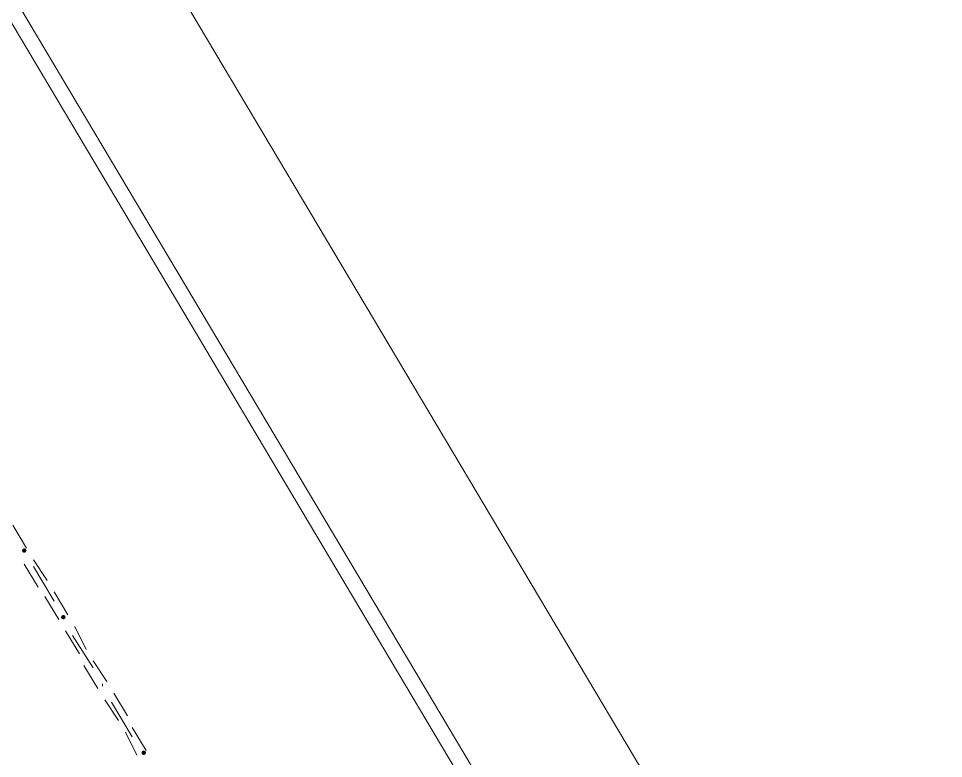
# Model space of a CAD drawing. Header units: millimetres. Extents: x 6 to 291, y 4 to 206.
# Drawn here: x 117.54 to 134.58, y 70.89 to 84.52 of the extents above; entities that cross this region are included whole.
import ezdxf

# ---------------------------------------------------------------- set-up
doc = ezdxf.new("R2010")
doc.units = ezdxf.units.MM
doc.layers.add('C00-00-00', color=7, linetype='Continuous')

msp = doc.modelspace()

# ---------------------------------------------------------------- hatches: boundary and pattern name
at = {"layer": 'C00-00-00'}
h = msp.add_hatch(color=256, dxfattribs=at)
h.dxf.hatch_style = 2
h.paths.add_polyline_path([(117.644337, 74.760673), (117.614439, 74.748238), (117.602004, 74.71834), (117.614439, 74.688442), (117.644337, 74.676006), (117.674235, 74.688442), (117.686671, 74.71834), (117.674235, 74.748238)])
h = msp.add_hatch(color=256, dxfattribs=at)
h.dxf.hatch_style = 2
h.paths.add_polyline_path([(118.363996, 73.533002), (118.334098, 73.520567), (118.321663, 73.490669), (118.334098, 73.460771), (118.363996, 73.448336), (118.393894, 73.460771), (118.406329, 73.490669), (118.393894, 73.520567)])
h = msp.add_hatch(color=256, dxfattribs=at)
h.dxf.hatch_style = 2
h.paths.add_polyline_path([(119.845664, 71.035335), (119.815766, 71.0229), (119.803331, 70.993002), (119.815766, 70.963104), (119.845664, 70.950669), (119.875562, 70.963104), (119.887998, 70.993002), (119.875562, 71.0229)])

# ---------------------------------------------------------------- linework, layer by layer
at = {"layer": 'C00-00-00', "lineweight": 5}
for points in [[(80.899003, 151.553334), (134.577671, 61.341007)], [(80.644997, 146.261667), (129.286004, 64.473665)], [(81.364664, 145.542004), (129.540002, 64.600675)], [(117.432666, 75.184001), (117.686663, 74.760666)], [(117.644337, 74.464334), (117.898335, 74.041007)], [(117.813666, 74.549002), (118.067664, 74.168002)], [(118.194667, 73.787001), (117.813666, 74.422008)], [(118.194667, 73.956338), (118.448665, 73.532995)], [(118.02533, 73.87167), (118.279336, 73.448343)], [(118.575668, 73.321332), (118.787331, 72.898005)], [(118.40633, 73.236663), (118.660336, 72.813336)], [(118.914334, 72.559331), (118.533333, 73.151995)], [(118.744997, 72.601673), (118.999003, 72.17833)], [(118.914334, 72.686342), (119.168332, 72.305341)], [(119.083663, 72.220672), (119.083663, 72.262999)], [(119.295335, 72.093661), (119.549332, 71.670334)], [(119.125997, 71.966666), (119.380003, 71.585666)], [(119.634001, 71.289334), (119.253, 71.92434)], [(119.634001, 71.458671), (119.887999, 71.035328)], [(119.506998, 71.374002), (119.71867, 70.950675)]]:
    msp.add_lwpolyline(points, dxfattribs=at)

doc.saveas('drawing.dxf')
